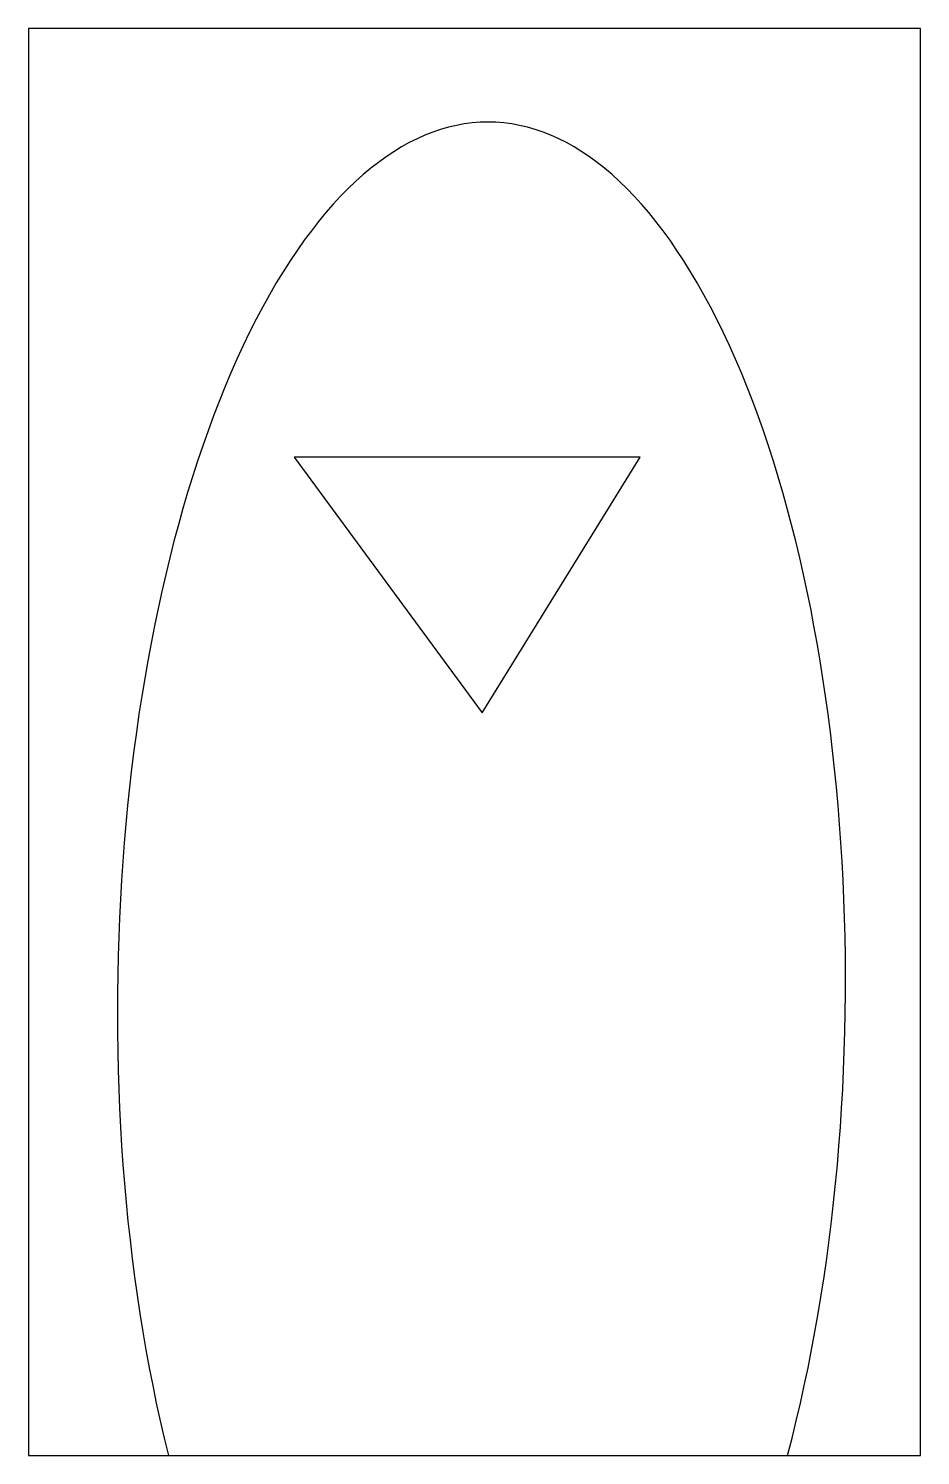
# Model space of a CAD drawing. Extents: x 5 to 84, y 5 to 131.
import ezdxf

# ---------------------------------------------------------------- set-up
doc = ezdxf.new("R2010")
doc.units = 0
doc.layers.add('Layer_1', color=7, linetype='CONTINUOUS')

msp = doc.modelspace()

# ---------------------------------------------------------------- linework, layer by layer
at = {"layer": 'Layer_1', "color": 1}
msp.add_lwpolyline([(83.804967, 4.712405), (83.804967, 131.204594), (4.747342, 131.204594), (4.747342, 4.712405), (83.804967, 4.712405), (83.804967, 4.712405)], dxfattribs=at)
at = {"layer": 'Layer_1', "color": 7}
msp.add_lwpolyline([(28.291644, 93.209888), (44.959805, 70.554613), (58.961021, 93.209888), (28.291644, 93.209888)], dxfattribs=at)
for points in [[(66.322053, 104.282019), (54.429976, 129.11726), (36.613874, 129.11726), (24.347111, 104.282019)], [(24.347111, 104.282019), (12.080388, 79.446785), (9.022265, 37.184764), (17.142123, 4.712405)], [(72.024827, 4.712405), (80.634606, 37.184764), (78.214091, 79.446785), (66.322053, 104.282019)]]:
    msp.add_open_spline(points, degree=3, dxfattribs=at)

doc.saveas('drawing.dxf')
